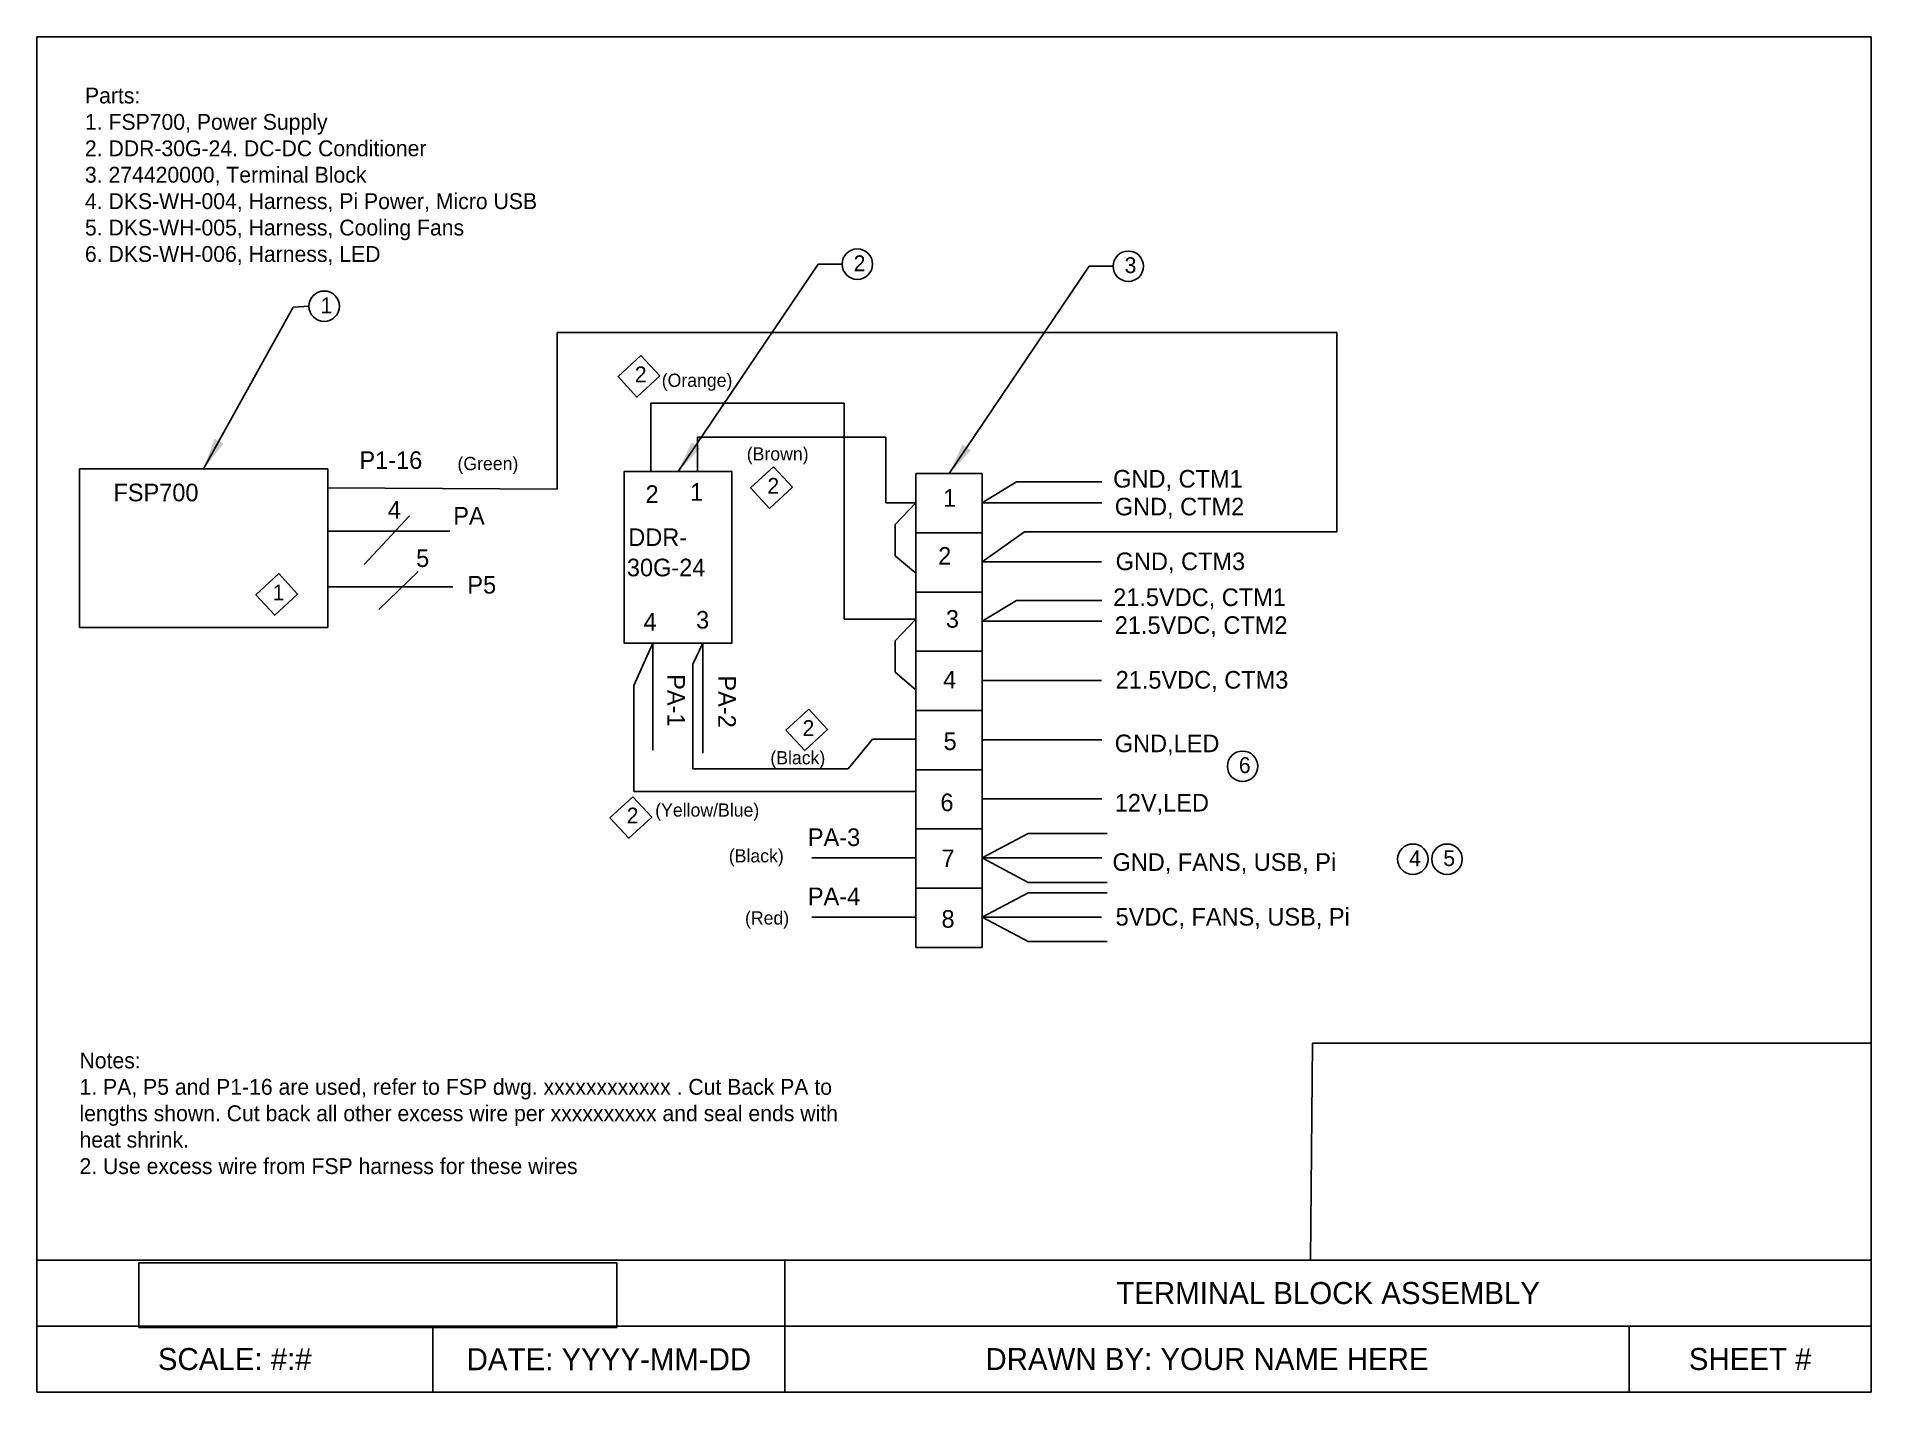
# Paper-space layout 'Layout1' of a CAD drawing. Header units: inches. Extents: x 0 to 10.4, y 0 to 7.7.
import ezdxf

# ---------------------------------------------------------------- set-up
doc = ezdxf.new("R2010")
doc.units = ezdxf.units.IN
doc.header["$MEASUREMENT"] = 0
doc.layers.add('FORM3', color=7, linetype='Continuous')
doc.dimstyles.get("Standard").update_dxf_attribs({"dimtxt": 0.18, "dimasz": 0.18, "dimexe": 0.18, "dimexo": 0.0625, "dimgap": 0.09, "dimtad": 0, "dimtih": 1, "dimtoh": 1, "dimdec": 4, "dimzin": 0, "dimdsep": 46, "dimtxsty": 'Standard', "dimcen": 0.09, "dimadec": 0, "dimazin": 0, "dimtfac": 1, "dimtdec": 4, "dimtofl": 0, "dimtmove": 0, "dimatfit": 3, "dimfxl": 1, "dimtolj": 1, "dimtzin": 0, "dimarcsym": 0})
picture_1 = doc.add_image_def('image1.jpg', size_in_pixel=(3943, 533))

psp = doc.layouts.get("Layout1")

# ---------------------------------------------------------------- linework, layer by layer
for p, q in [((2.956, 5.129), (2.956, 6.02)), ((2.956, 6.02), (7.384, 6.02)), ((7.384, 6.02), (7.384, 4.888)), ((3.488, 5.23), (3.488, 5.619)), ((3.488, 5.619), (4.586, 5.619)), ((4.586, 5.619), (4.586, 4.392)), ((3.753, 5.23), (3.753, 5.425)), ((3.753, 5.425), (4.822, 5.425)), ((4.822, 5.425), (4.822, 5.053)), ((4.993, 5.218), (4.993, 2.527)), ((5.37, 5.218), (4.993, 5.218)), ((5.37, 2.527), (5.37, 5.218)), ((1.653, 5.138), (2.956, 5.129)), ((5.37, 5.053), (5.565, 5.171)), ((5.565, 5.171), (6.049, 5.171)), ((4.822, 5.053), (4.993, 5.053)), ((4.993, 5.053), (4.875, 4.929)), ((5.37, 5.053), (6.05, 5.053)), ((1.86, 4.702), (2.117, 4.978)), ((4.875, 4.929), (4.875, 4.752)), ((1.653, 4.892), (2.347, 4.892)), ((4.993, 4.882), (5.37, 4.882)), ((5.611, 4.888), (5.37, 4.717)), ((7.384, 4.888), (5.611, 4.888)), ((4.875, 4.752), (4.993, 4.652)), ((5.37, 4.717), (6.048, 4.717)), ((1.943, 4.446), (2.166, 4.662)), ((1.653, 4.575), (2.363, 4.575)), ((5.37, 4.545), (4.993, 4.545)), ((5.37, 4.38), (5.565, 4.498)), ((5.565, 4.498), (6.049, 4.498)), ((4.586, 4.392), (4.993, 4.392)), ((4.993, 4.392), (4.875, 4.268)), ((5.37, 4.38), (6.05, 4.38)), ((3.5, 4.255), (3.392, 4.015)), ((3.643, 4.255), (3.5, 4.255)), ((3.5, 4.255), (3.5, 3.648)), ((3.783, 4.255), (3.726, 4.136)), ((3.783, 4.255), (3.783, 3.631)), ((4.875, 4.268), (4.875, 4.091)), ((4.993, 4.209), (5.37, 4.209)), ((3.726, 4.136), (3.726, 3.542)), ((4.875, 4.091), (4.993, 3.991)), ((3.392, 4.015), (3.392, 3.412)), ((5.37, 4.044), (6.048, 4.044)), ((5.37, 3.873), (4.993, 3.873)), ((4.608, 3.542), (4.747, 3.709)), ((4.747, 3.709), (4.993, 3.709)), ((5.37, 3.707), (6.05, 3.707)), ((3.726, 3.542), (4.608, 3.542)), ((4.993, 3.536), (5.37, 3.536)), ((3.392, 3.412), (4.993, 3.412)), ((5.37, 3.371), (6.05, 3.371)), ((5.37, 3.2), (4.993, 3.2)), ((5.37, 3.035), (5.632, 3.174)), ((5.632, 3.174), (6.079, 3.174)), ((4.993, 3.035), (4.403, 3.035)), ((5.37, 3.035), (6.05, 3.035)), ((5.37, 3.035), (5.58, 3.035)), ((5.37, 3.035), (5.595, 3.035)), ((5.37, 3.035), (5.632, 2.896)), ((4.993, 2.863), (5.37, 2.863)), ((5.37, 2.699), (5.632, 2.838)), ((5.632, 2.896), (6.079, 2.896)), ((5.632, 2.838), (6.079, 2.838)), ((4.993, 2.698), (4.403, 2.698)), ((5.37, 2.699), (6.048, 2.699)), ((5.37, 2.699), (5.632, 2.56)), ((5.37, 2.527), (4.993, 2.527)), ((5.632, 2.56), (6.079, 2.56)), ((7.235, 0.75), (7.247, 1.983)), ((7.247, 1.983), (10.42, 1.983))]:
    psp.add_line(p, q)
for points in [[(3.432, 5.889), (3.539, 5.773), (3.409, 5.653), (3.302, 5.769)], [(0.244, 5.245), (0.244, 4.345), (1.653, 4.345), (1.653, 5.245)], [(3.337, 5.23), (3.337, 4.255), (3.949, 4.255), (3.949, 5.23)], [(4.185, 5.257), (4.292, 5.141), (4.162, 5.021), (4.055, 5.137)], [(1.375, 4.65), (1.482, 4.534), (1.352, 4.414), (1.245, 4.53)], [(4.385, 3.881), (4.492, 3.765), (4.362, 3.645), (4.255, 3.761)], [(3.386, 3.383), (3.493, 3.267), (3.363, 3.147), (3.256, 3.263)]]:
    psp.add_lwpolyline(points, close=True)
for centre in [(4.661, 6.408), (6.2, 6.396), (1.633, 6.169), (6.849, 3.556), (7.816, 3.028), (8.01, 3.028)]:
    psp.add_circle(centre, 0.0864)
at = {"layer": 'FORM3'}
for p, q in [((10.42, 7.7), (0, 7.7)), ((0, 7.7), (0, 0)), ((10.42, 0), (10.42, 7.7)), ((0, 0.75), (10.42, 0.75)), ((4.25, 0.75), (4.25, 0)), ((0, 0.375), (10.42, 0.375)), ((2.25, 0.375), (2.25, 0)), ((9.045, 0), (9.045, 0.375)), ((0, 0), (10.42, 0))]:
    psp.add_line(p, q, dxfattribs=at)

# ---------------------------------------------------------------- texts
for s, height, p in [('(Orange)', 0.075, (3.55, 5.711)), ('P1-16', 0.1, (1.833, 5.245)), ('(Green)', 0.075, (2.39, 5.238)), ('(Brown)', 0.075, (4.033, 5.293)), ('2', 0.1, (3.458, 5.052)), ('1', 0.1, (3.711, 5.064)), ('1', 0.1, (5.148, 5.03)), ('4', 0.1, (1.994, 4.962)), ('PA', 0.1, (2.366, 4.929)), ('2', 0.1, (5.12, 4.701)), ('5', 0.1, (2.155, 4.688)), ('P5', 0.1, (2.446, 4.537)), ('4', 0.1, (3.447, 4.327)), ('3', 0.1, (3.745, 4.338)), ('3', 0.1, (5.164, 4.343)), ('4', 0.1, (5.148, 3.998)), ('5', 0.1, (5.151, 3.648)), ('(Black)', 0.075, (4.167, 3.567)), ('(Yellow/Blue)', 0.075, (3.513, 3.27)), ('6', 0.1, (5.133, 3.301)), ('(Black)', 0.075, (3.931, 3.01)), ('7', 0.1, (5.139, 2.983)), ('(Red)', 0.075, (4.023, 2.657)), ('8', 0.1, (5.139, 2.639))]:
    psp.add_text(s, height=height).set_placement(p)
for s, rotation, p in [('GND, CTM1', 360, (6.114, 5.139)), ('FSP700', 360, (0.436, 5.061)), ('GND, CTM2', 360, (6.123, 4.981)), ('DDR-', 360, (3.36, 4.807)), ('GND, CTM3', 360, (6.128, 4.67)), ('21.5VDC, CTM1', 360, (6.114, 4.466)), ('21.5VDC, CTM2', 360, (6.123, 4.308)), ('PA-1', 270, (3.582, 4.079)), ('21.5VDC, CTM3', 360, (6.128, 3.997)), ('PA-2', 270, (3.871, 4.072)), ('GND,LED', 360, (6.123, 3.636)), ('12V,LED', 360, (6.123, 3.299)), ('PA-3', 360, (4.38, 3.103)), ('GND, FANS, USB, Pi', 360, (6.11, 2.962)), ('PA-4', 360, (4.38, 2.767)), ('5VDC, FANS, USB, Pi', 360, (6.128, 2.651))]:
    psp.add_text(s, height=0.1, rotation=rotation).set_placement(p)
for s, insert, char_height, width, attachment_point in [('{\\FARRomD.shx|c0;Parts:\\P1. FSP700, Power Supply\\P2. DDR-30G-24. DC-DC Conditioner\\P3. 274420000, Terminal Block\\P4. DKS-WH-004, Harness, Pi Power, Micro USB\\P5. DKS-WH-005, Harness, Cooling Fans\\P6. DKS-WH-006, Harness, LED}', (0.274, 7.411), 0.09, 3.6493, 1), ('{2}', (4.64, 6.368), 0.09, 0.16862, 7), ('{3}', (6.179, 6.356), 0.09, 0.16862, 7), ('1', (1.612, 6.129), 0.09, 0.16862, 7), ('{2}', (3.397, 5.737), 0.09, 0.16862, 7), ('{2}', (4.15, 5.104), 0.09, 0.16862, 7), ('{30G-24}', (3.352, 4.735), 0.1, 0.41042, 1), ('{1}', (1.34, 4.498), 0.09, 0.16862, 7), ('{2}', (4.35, 3.728), 0.09, 0.16862, 7), ('{6}', (6.828, 3.516), 0.09, 0.16862, 7), ('{2}', (3.351, 3.231), 0.09, 0.16862, 7), ('{4}', (7.795, 2.988), 0.09, 0.16862, 7), ('{5}', (7.989, 2.988), 0.09, 0.16862, 7), ('{\\FARRomC.shx|c0;Notes:\\P1. PA, P5 and P1-16 are used, refer to FSP dwg. xxxxxxxxxxxx . Cut Back PA to lengths shown. Cut back all other excess wire per xxxxxxxxxx and seal ends with heat shrink.\\P2. Use excess wire from FSP harness for these wires}', (0.243, 1.93), 0.09, 4.48144, 1)]:
    psp.add_mtext(s, dxfattribs=dict(insert=insert, char_height=char_height, width=width, attachment_point=attachment_point))
at = {"layer": 'FORM3', "char_height": 0.125, "attachment_point": 5}
for s, insert, width in [('{TERMINAL BLOCK ASSEMBLY}', (7.335, 0.563), 6.17), ('SCALE: #:#', (1.125, 0.188), 2.25), ('DATE: YYYY-MM-DD', (3.25, 0.188), 2), ('DRAWN BY: YOUR NAME HERE', (6.647, 0.188), 4.795), ('SHEET #', (9.732, 0.188), 1.375)]:
    psp.add_mtext(s, dxfattribs=dict(at, insert=insert, width=width))

# ---------------------------------------------------------------- pictures from other files: only their frames are drawn
image = psp.add_image(picture_1, insert=(0.581, 0.369), size_in_units=(2.714, 0.367))
image.dxf.flags = 7

# ---------------------------------------------------------------- leaders
for points in [[(3.643, 5.23), (4.438, 6.408), (4.575, 6.408)], [(5.182, 5.218), (5.977, 6.396), (6.114, 6.396)]]:
    psp.add_leader(points, dimstyle='Standard', override={"dimtad": 0})
psp.add_leader([(0.948, 5.245), (1.457, 6.164), (1.547, 6.169)], dimstyle='Standard')

doc.saveas('drawing.dxf')
